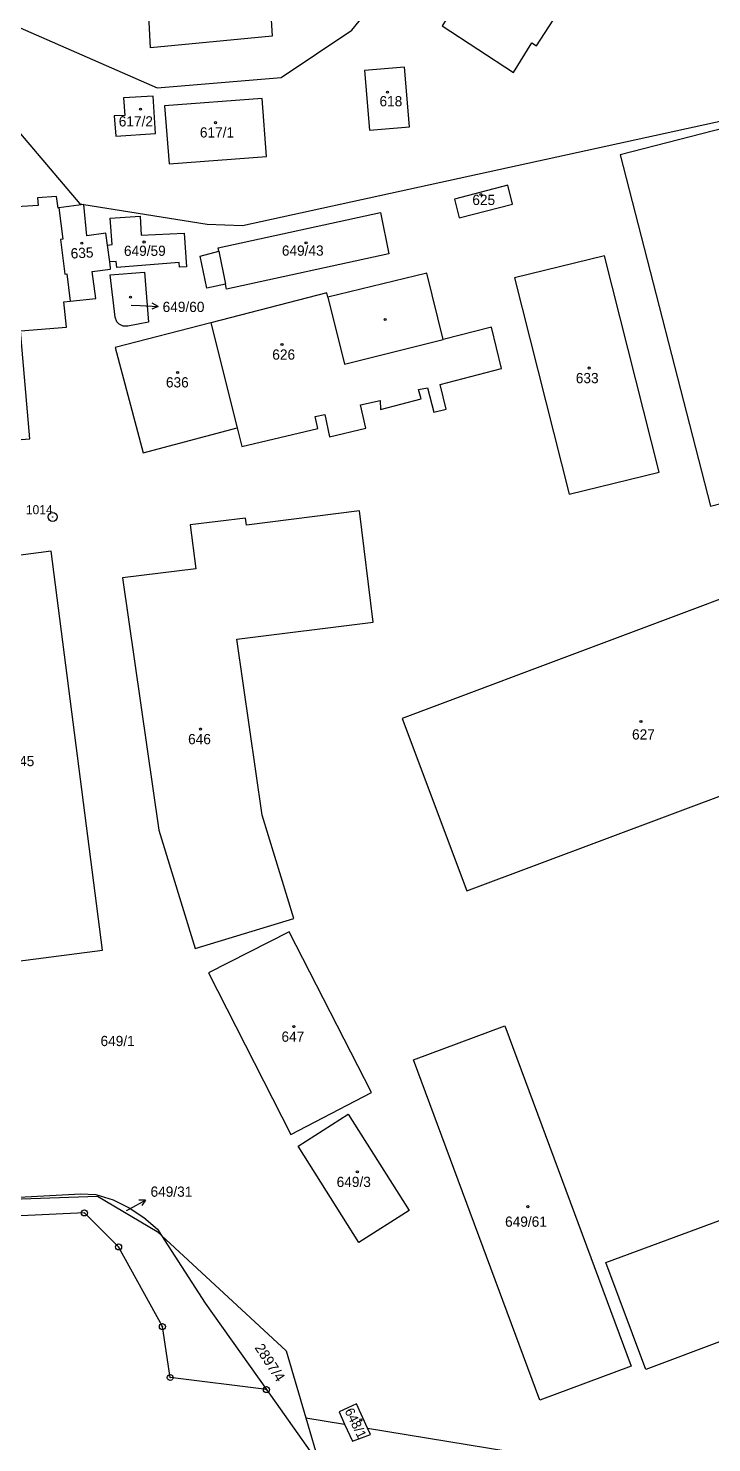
# Model space of a CAD drawing. Extents: x -784124 to -780570, y -980818 to -976926.
# Drawn here: x -782187.5 to -782073.8, y -980168.5 to -979933.2 of the extents above; entities that cross this region are included whole.
import ezdxf
from ezdxf.enums import TextEntityAlignment as Align

# ---------------------------------------------------------------- set-up
doc = ezdxf.new("R2010")
doc.units = 0
doc.header["$LTSCALE"] = 3.138375
doc.header["$MEASUREMENT"] = 0
for name, color, linetype in [('101', 1, 'CONTINUOUS'), ('1016', 1, 'CONTINUOUS'), ('1029', 1, 'CONTINUOUS'), ('105', 1, 'CONTINUOUS'), ('18', 1, 'CONTINUOUS'), ('21800', 1, 'CONTINUOUS'), ('21900', 1, 'CONTINUOUS'), ('402', 1, 'CONTINUOUS'), ('404', 1, 'CONTINUOUS')]:
    doc.layers.add(name, color=color, linetype=linetype)

# ---------------------------------------------------------------- blocks, each defined once
blk = doc.blocks.new('4_02$0')
at = {"layer": '404', "color": 255, "linetype": 'Continuous'}
blk.add_circle((-0.01, 0), 0.175, dxfattribs=at)
blk = doc.blocks.new('1029$1')
at = {"layer": '1029', "color": 6, "linetype": 'Continuous'}
for p, q in [((0, 3), (-0.5, 2)), ((0, 0), (0, 3)), ((0, 3), (0.5, 2))]:
    blk.add_line(p, q, dxfattribs=at)
blk = doc.blocks.new('1_01$18')
at = {"layer": '101', "color": 3, "linetype": 'Continuous'}
for radius in [0.75, 0.03]:
    blk.add_circle((0, 0), radius, dxfattribs=at)
blk = doc.blocks.new('1_05$19')
at = {"layer": '105', "color": 3, "linetype": 'Continuous'}
for radius in [0.5, 0.0303]:
    blk.add_circle((0, 0), radius, dxfattribs=at)

msp = doc.modelspace()

# ---------------------------------------------------------------- linework, layer by layer
at = {"layer": '1029', "color": 255, "linetype": 'Continuous'}
for p, q in [((-782170.38, -979979.25), (-782168.92, -979979.33)), ((-782171.16, -980129.85), (-782170.62, -980129.55))]:
    msp.add_line(p, q, dxfattribs=at)
at = {"layer": '21800', "color": 255, "linetype": 'Continuous'}
for p, q in [((-782155.83, -979970.28), (-782154.72, -979975.75)), ((-782137.67, -979977.94), (-782134.91, -979989.09)), ((-782134.91, -979989.09), (-782118.5, -979984.94))]:
    msp.add_line(p, q, dxfattribs=at)
at = {"layer": '21900', "color": 3, "linetype": 'Continuous'}
for p, q in [((-782178.29, -979962.49), (-782182.42, -979963.08)), ((-782177.77, -979967.72), (-782178.29, -979962.49)), ((-782173.98, -979972.07), (-782174.37, -979969.3)), ((-782157.16, -979982.17), (-782173.05, -979986.29)), ((-782157.16, -979982.17), (-782152.76, -979999.66)), ((-782147.91, -980159.62), (-782139.05, -980172.1)), ((-782141.33, -980164.33), (-782139.05, -980172.1)), ((-782141.33, -980164.33), (-782134.88, -980165.4))]:
    msp.add_line(p, q, dxfattribs=at)
for points in [[(-782181.74, -979821), (-782158.28, -979819.57), (-782155.38, -979870.8), (-782144.46, -979870), (-782143.83, -979877.93), (-782126.79, -979876.67), (-782122.27, -979876.28), (-782120.1, -979876.13), (-782117.65, -979873.24), (-782101.77, -979872.11), (-782100.86, -979888.22), (-782116.6, -979889.19), (-782118.7, -979891.94), (-782118.67, -979893.48), (-782131.62, -979893.95), (-782131.36, -979901.2), (-782148.9, -979902.62), (-782146.92, -979934.52), (-782167.17, -979936.46), (-782168.35, -979913.96), (-782176.15, -979914.12)], [(-782207.3, -979925.02), (-782166.09, -979943.08), (-782145.47, -979941.41), (-782133.66, -979933.54), (-782093.98, -979884.76), (-782089.19, -979883.59), (-782082.78, -979884.35)], [(-782116.19, -979927.42), (-782115.47, -979927.88), (-782118.65, -979932.78), (-782106.79, -979940.54), (-782103.72, -979935.62), (-782102.97, -979936.11), (-782099.43, -979930.74), (-782100.2, -979930.36), (-782097.18, -979925.78), (-782108.99, -979918.05), (-782112.17, -979922.88), (-782112.9, -979922.38), (-782116.19, -979927.42)], [(-782207.3, -979925.02), (-782202.1, -979933.03), (-782188.82, -979950.78), (-782178.94, -979962.39), (-782178.29, -979962.49)], [(-782130.72, -979950.16), (-782124.11, -979949.62), (-782124.94, -979939.68), (-782131.58, -979940.23), (-782130.72, -979950.16)], [(-782178.29, -979962.49), (-782157.76, -979965.76), (-782151.86, -979966.01), (-782068.34, -979947.79), (-782045.74, -979942.76)], [(-782089, -979954.25), (-782073.98, -980012.69), (-782031.48, -980001.74), (-782046.53, -979943.31), (-782089, -979954.25)], [(-782166.74, -979944.47), (-782171.7, -979944.78), (-782171.47, -979947.71), (-782173.26, -979947.79), (-782172.96, -979951.15), (-782166.33, -979950.72), (-782166.74, -979944.47)], [(-782147.91, -979954.52), (-782148.58, -979944.87), (-782164.87, -979946.11), (-782164.11, -979955.75), (-782147.91, -979954.52)], [(-782182.42, -979963.08), (-782182.57, -979963.1), (-782182.84, -979961.17), (-782185.97, -979961.41), (-782185.88, -979962.66), (-782190.3, -979962.96), (-782190.36, -979962.35), (-782190.76, -979962.3), (-782191.06, -979959.07)], [(-782116.6, -979961.64), (-782115.82, -979964.73), (-782106.94, -979962.45), (-782107.7, -979959.3), (-782116.6, -979961.64)], [(-782182.42, -979963.08), (-782181.79, -979968.29), (-782182.19, -979968.35), (-782181.42, -979974.08), (-782181.12, -979974.04), (-782180.57, -979978.59)], [(-782174.37, -979969.3), (-782173.58, -979969.17), (-782173.89, -979964.81), (-782168.9, -979964.45), (-782168.76, -979967.61), (-782161.57, -979967.3), (-782161.18, -979972.88), (-782162.35, -979972.95), (-782162.41, -979972.16), (-782172.79, -979972.99), (-782172.89, -979971.99), (-782173.98, -979972.07)], [(-782158.9, -979971.11), (-782155.83, -979970.28), (-782155.94, -979969.73), (-782128.92, -979963.86), (-782127.53, -979970.74), (-782154.55, -979976.6), (-782154.72, -979975.75), (-782157.83, -979976.41), (-782158.9, -979971.11)], [(-782174.37, -979969.3), (-782174.65, -979967.29), (-782177.77, -979967.72)], [(-782082.54, -980007.01), (-782091.66, -979971.04), (-782106.64, -979974.7), (-782097.51, -980010.67), (-782082.54, -980007.01)], [(-782180.57, -979978.59), (-782176.31, -979978.12), (-782176.9, -979973.64), (-782173.82, -979973.25), (-782173.85, -979973.03), (-782173.98, -979972.07)], [(-782171.76, -979982.74), (-782172.43, -979982.42), (-782172.79, -979982.05), (-782173.07, -979981.26), (-782173.88, -979974.2), (-782168.19, -979973.78), (-782167.53, -979982.06), (-782170.97, -979982.75), (-782171.76, -979982.74)], [(-782152.76, -979999.66), (-782151.99, -980002.77), (-782139.32, -979999.77), (-782139.8, -979997.8), (-782138.16, -979997.44), (-782137.38, -980001.14), (-782131.33, -979999.72), (-782132.26, -979995.82), (-782128.99, -979995.11), (-782128.91, -979996.62), (-782122.17, -979994.86), (-782122.57, -979993.3), (-782121.08, -979992.99), (-782120.04, -979997.07), (-782118, -979996.54), (-782119, -979992.47), (-782108.76, -979989.8), (-782110.45, -979982.9), (-782118.5, -979984.94), (-782121.22, -979973.92), (-782137.67, -979977.94), (-782137.82, -979977.23), (-782157.16, -979982.17)], [(-782273.84, -980017.15), (-782228.4, -980013.73), (-782224.39, -980013.48), (-782213.96, -980012.67), (-782214.44, -980007.17), (-782218.32, -980007.47), (-782218.49, -980003.87), (-782187.28, -980001.49), (-782188.82, -979983.52), (-782181.17, -979982.9), (-782181.63, -979978.71), (-782180.57, -979978.59)], [(-782173.05, -979986.29), (-782168.41, -980003.8), (-782152.76, -979999.66)], [(-782152.8, -980034.83), (-782130.12, -980032), (-782132.4, -980013.46), (-782151.21, -980015.86), (-782151.37, -980014.67), (-782160.58, -980015.78), (-782159.65, -980023.1), (-782171.84, -980024.63), (-782165.79, -980066.58), (-782159.76, -980086.28), (-782143.31, -980081.29), (-782148.58, -980064.06), (-782152.8, -980034.83)], [(-782183.74, -980020.16), (-782202.36, -980022.61), (-782193.61, -980088.93), (-782175.18, -980086.54), (-782183.74, -980020.16)], [(-782114.57, -980076.67), (-782046.52, -980051.2), (-782053.7, -980031.94), (-782050.95, -980030.84), (-782054.5, -980021.51), (-782057.27, -980022.5), (-782125.3, -980047.98), (-782114.57, -980076.67)], [(-782130.42, -980110.2), (-782144.12, -980083.46), (-782157.53, -980090.28), (-782143.82, -980117.22), (-782130.42, -980110.2)], [(-782102.41, -980161.39), (-782123.43, -980104.78), (-782108.21, -980099.14), (-782087.18, -980155.72), (-782102.41, -980161.39)], [(-782132.51, -980135.15), (-782142.64, -980119.13), (-782134.27, -980113.84), (-782124.15, -980129.86), (-782132.51, -980135.15)], [(-782058.88, -980146.59), (-782084.74, -980156.29), (-782091.39, -980138.47), (-782049.08, -980122.83), (-782042.4, -980140.51), (-782058.88, -980146.59)], [(-782204.6, -980128.45), (-782178.77, -980127.08), (-782176.28, -980127.2), (-782173.39, -980128.07), (-782170.76, -980129.38), (-782168.32, -980131.01), (-782166.05, -980132.93), (-782165.36, -980134.01)], [(-782204.6, -980128.45), (-782176.02, -980127.47), (-782166.1, -980133.32), (-782165.36, -980134.01)], [(-782147.91, -980159.62), (-782163.91, -980157.62), (-782165.21, -980149.15), (-782172.49, -980135.9), (-782178.2, -980130.25), (-782284.03, -980135.24)], [(-782165.36, -980134.01), (-782144.61, -980153.16), (-782141.33, -980164.33)], [(-782165.36, -980134.01), (-782158.11, -980145.26), (-782147.91, -980159.62)], [(-782131.08, -980166.02), (-782132.91, -980162.02), (-782135.81, -980163.34), (-782134.88, -980165.4)], [(-782134.88, -980165.4), (-782133.59, -980168.22), (-782130.59, -980167.09), (-782131.08, -980166.02)], [(-782131.08, -980166.02), (-782100.94, -980170.99), (-782070.22, -980185.39), (-782052.93, -980195.92), (-782051.81, -980194.38), (-782046.45, -980197.3), (-782047.04, -980198.98), (-782021.42, -980216.04)]]:
    msp.add_lwpolyline(points, dxfattribs=at)

# ---------------------------------------------------------------- block references
at = {"layer": '101', "color": 0, "linetype": 'ByBlock'}
msp.add_blockref('1_01$18', (-782183.47, -980014.47), dxfattribs=at)
at = {"layer": '1029', "color": 0, "linetype": 'ByBlock'}
for p, rotation in [((-782168.92, -979979.33), 267), ((-782170.62, -980129.55), 299.0000000000001)]:
    msp.add_blockref('1029$1', p, dxfattribs=dict(at, rotation=rotation))
at = {"layer": '105', "color": 0, "linetype": 'ByBlock'}
for p in [(-782178.2, -980130.25), (-782172.49, -980135.9), (-782165.21, -980149.15), (-782163.91, -980157.62), (-782147.91, -980159.62)]:
    msp.add_blockref('1_05$19', p, dxfattribs=at)
at = {"layer": '402', "color": 0, "linetype": 'ByBlock'}
msp.add_blockref('4_02$0', (-782128.12, -979981.65), dxfattribs=at)
at = {"layer": '404', "color": 0, "linetype": 'ByBlock'}
for p in [(-782127.75, -979943.82), (-782168.85, -979946.66), (-782156.35, -979948.9), (-782112.21, -979960.85), (-782178.6, -979968.93), (-782168.25, -979968.75), (-782141.29, -979968.88), (-782170.5, -979977.91), (-782145.3, -979985.81), (-782162.67, -979990.46), (-782094.17, -979989.71), (-782085.56, -980048.51), (-782158.85, -980049.76), (-782143.34, -980099.25), (-782132.75, -980123.42), (-782104.39, -980129.2), (-782132.17, -980164.68)]:
    msp.add_blockref('4_02$0', p, dxfattribs=at)

# ---------------------------------------------------------------- texts
at = {"layer": '1016', "color": 174, "linetype": 'Continuous'}
msp.add_text('1014', height=1.5, dxfattribs=at).set_placement((-782183.47, -980014.47), align=Align.BOTTOM_RIGHT)
at = {"layer": '18', "color": 255, "linetype": 'Continuous'}
for s, p in [('618', (-782129.08, -979946.69)), ('617/2', (-782172.47, -979950.04)), ('617/1', (-782158.97, -979951.88)), ('625', (-782113.63, -979963.1)), ('649/43', (-782145.33, -979971.54)), ('626', (-782146.92, -979988.83)), ('636', (-782164.62, -979993.45)), ('633', (-782096.41, -979992.74)), ('646', (-782160.93, -980052.79)), ('627', (-782087.05, -980052.01)), ('645', (-782190.32, -980056.44)), ('647', (-782145.39, -980102.28)), ('649/3', (-782136.21, -980126.44)), ('649/31', (-782167.18, -980128.06))]:
    msp.add_text(s, height=1.7, dxfattribs=at).set_placement(p, align=Align.BOTTOM_LEFT)
for s, p in [('649/59', (-782168.13, -979971.57)), ('649/1', (-782172.66, -980103)), ('649/61', (-782104.7, -980133.05))]:
    msp.add_text(s, height=1.7, dxfattribs=at).set_placement(p, align=Align.BOTTOM_CENTER)
for s, height, rotation, p in [('635', 1.7, 3, (-782178.51, -979971.92)), ('648/1', 1.586, 296, (-782134.18, -980165.76))]:
    msp.add_text(s, height=height, rotation=rotation, dxfattribs=at).set_placement(p, align=Align.BOTTOM_CENTER)
msp.add_text('649/60', height=1.7, dxfattribs=at).set_placement((-782165.17, -979979.54), align=Align.MIDDLE_LEFT)
msp.add_text('2897/4', height=1.7, rotation=303, dxfattribs=at).set_placement((-782150.34, -980152.94), align=Align.BOTTOM_LEFT)

doc.saveas('drawing.dxf')
